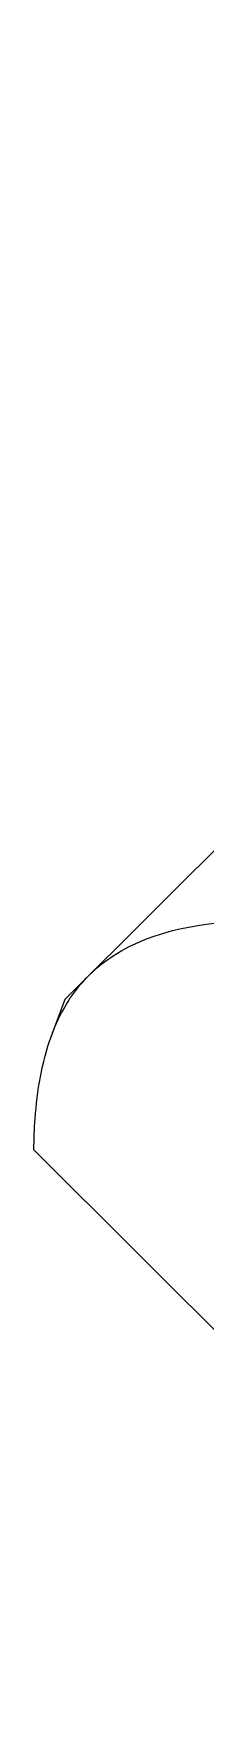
# Model space of a CAD drawing. Extents: x 4995099 to 5303443, y 4627657 to 4889583.
# Drawn here: x 5072712.4 to 5072725.9, y 4740850.9 to 4740983.5 of the extents above; entities that cross this region are included whole.
import ezdxf

# ---------------------------------------------------------------- set-up
doc = ezdxf.new("R2010")
doc.units = 0
doc.header["$LTSCALE"] = 1000
doc.header["$MEASUREMENT"] = 0
doc.layers.get('0').update_dxf_attribs({"color": 4, "linetype": 'CONTINUOUS'})

msp = doc.modelspace()

# ---------------------------------------------------------------- linework, layer by layer
for p, q in [((5072714.84, 4740907.57), (5072844.94, 4741037.67)), ((5072714.84, 4740907.57), (5072713.76, 4740904.61)), ((5072712.42, 4740895.76), (5072757.24, 4740850.94))]:
    msp.add_line(p, q)
for points, knots in [([(5072716.74, 4740909.47), (5072717.5, 4740910.24), (5072721.48, 4740913.18), (5072726.66, 4740913.74), (5072730.45, 4740913.79)], [0, 0, 0, 0, 0.22235, 1, 1, 1, 1]), ([(5072713.79, 4740904.69), (5072713.95, 4740905.15), (5072714.67, 4740906.89), (5072715.75, 4740908.49), (5072716.74, 4740909.47)], [0, 0, 0, 0, 0.261173, 1, 1, 1, 1]), ([(5072712.42, 4740895.76), (5072712.43, 4740896.58), (5072712.55, 4740899.59), (5072713.04, 4740902.62), (5072713.79, 4740904.69)], [0, 0, 0, 0, 0.270862, 1, 1, 1, 1])]:
    msp.add_open_spline(points, degree=3, knots=knots)

doc.saveas('drawing.dxf')
